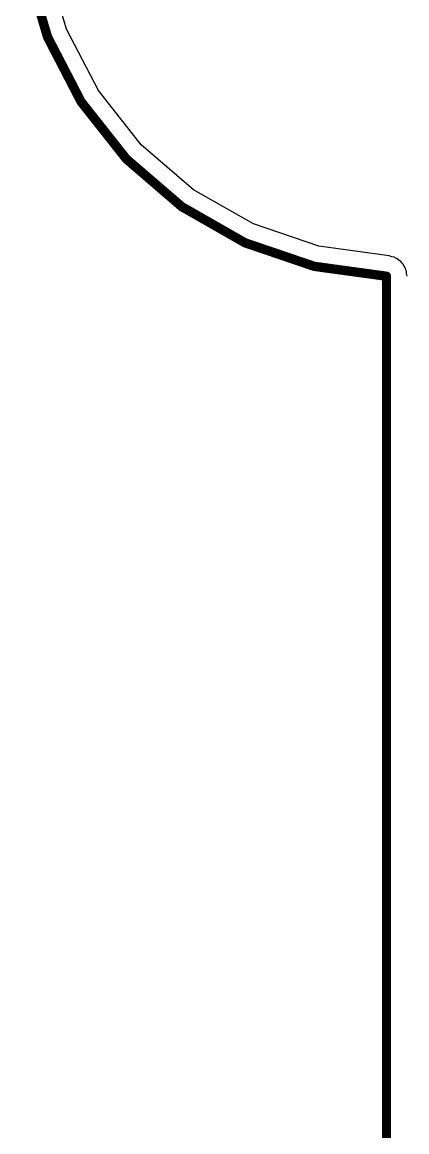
# Model space of a CAD drawing. Extents: x 17 to 262, y 47 to 156.
# Drawn here: x 55.89 to 59.04, y 63.38 to 72.45 of the extents above; entities that cross this region are included whole.
import ezdxf

# ---------------------------------------------------------------- set-up
doc = ezdxf.new("R2010")
doc.units = 0
for name, color, linetype in [('BOTTOMLAYER', 5, 'CONTINUOUS'), ('KEEPOUTLAYER', 6, 'CONTINUOUS'), ('MECHANICAL1', 6, 'CONTINUOUS'), ('MIDLAYER1', 16, 'CONTINUOUS'), ('MIDLAYER2', 76, 'CONTINUOUS'), ('TOPLAYER', 1, 'CONTINUOUS')]:
    doc.layers.add(name, color=color, linetype=linetype)

msp = doc.modelspace()

# ---------------------------------------------------------------- linework, layer by layer
at = {"layer": 'BOTTOMLAYER'}
for p, q in [((56.2569, 72.395), (56.097, 72.9368)), ((56.5168, 71.8934), (56.2569, 72.395)), ((56.8674, 71.4504), (56.5168, 71.8934)), ((57.2957, 71.0821), (56.8674, 71.4504)), ((57.7863, 70.802), (57.2957, 71.0821)), ((58.3212, 70.6202), (57.7863, 70.802)), ((58.8968, 70.5412), (58.3212, 70.6202)), ((58.9172, 70.5341), (58.8968, 70.5412)), ((58.9384, 70.5299), (58.9172, 70.5341)), ((58.948, 70.5235), (58.9384, 70.5299)), ((58.9589, 70.5197), (58.948, 70.5235)), ((58.9751, 70.5054), (58.9589, 70.5197)), ((58.993, 70.4934), (58.9751, 70.5054)), ((58.9994, 70.4838), (58.993, 70.4934)), ((59.0081, 70.4762), (58.9994, 70.4838)), ((59.0175, 70.4568), (59.0081, 70.4762)), ((59.0295, 70.4388), (59.0175, 70.4568)), ((59.0317, 70.4275), (59.0295, 70.4388)), ((59.0368, 70.4171), (59.0317, 70.4275)), ((59.0381, 70.3956), (59.0368, 70.4171)), ((59.0423, 70.3744), (59.0381, 70.3956))]:
    msp.add_line(p, q, dxfattribs=at)
at = {"layer": 'KEEPOUTLAYER', "const_width": 0.0762}
for points in [[(55.931, 72.9047), (56.1, 72.3319)], [(56.1, 72.3319), (56.3748, 71.8017)], [(56.3748, 71.8017), (56.7454, 71.3333)], [(56.7454, 71.3333), (57.1982, 70.944)], [(57.1982, 70.944), (57.7168, 70.6478)], [(57.7168, 70.6478), (58.2823, 70.4556)], [(58.2823, 70.4556), (58.874, 70.3744)], [(58.874, 59.624), (58.874, 70.3744)]]:
    msp.add_lwpolyline(points, dxfattribs=at)
at = {"layer": 'KEEPOUTLAYER', "const_width": 0.0381}
for points in [[(56.0809, 72.3319, 1), (56.119, 72.3319, 1)], [(56.0809, 72.3319, 1), (56.119, 72.3319, 1)], [(56.3557, 71.8017, 1), (56.3938, 71.8017, 1)], [(56.3557, 71.8017, 1), (56.3938, 71.8017, 1)], [(56.7263, 71.3333, 1), (56.7644, 71.3333, 1)], [(56.7263, 71.3333, 1), (56.7644, 71.3333, 1)], [(57.1792, 70.944, 1), (57.2173, 70.944, 1)], [(57.1792, 70.944, 1), (57.2173, 70.944, 1)], [(57.6978, 70.6478, 1), (57.7359, 70.6478, 1)], [(57.6978, 70.6478, 1), (57.7359, 70.6478, 1)], [(58.2632, 70.4556, 1), (58.3013, 70.4556, 1)], [(58.2632, 70.4556, 1), (58.3013, 70.4556, 1)], [(58.8549, 70.3744, 1), (58.893, 70.3744, 1)], [(58.8549, 70.3744, 1), (58.893, 70.3744, 1)]]:
    msp.add_lwpolyline(points, format="xyb", close=True, dxfattribs=at)
at = {"layer": 'MECHANICAL1', "const_width": 0.0762}
for points in [[(55.931, 72.9047), (56.1, 72.3319)], [(56.1, 72.3319), (56.3748, 71.8017)], [(56.3748, 71.8017), (56.7454, 71.3333)], [(56.7454, 71.3333), (57.1982, 70.944)], [(57.1982, 70.944), (57.7168, 70.6478)], [(57.7168, 70.6478), (58.2823, 70.4556)], [(58.2823, 70.4556), (58.874, 70.3744)], [(58.874, 59.624), (58.874, 70.3744)]]:
    msp.add_lwpolyline(points, dxfattribs=at)
at = {"layer": 'MECHANICAL1', "const_width": 0.0381}
for points in [[(56.0809, 72.3319, 1), (56.119, 72.3319, 1)], [(56.0809, 72.3319, 1), (56.119, 72.3319, 1)], [(56.3557, 71.8017, 1), (56.3938, 71.8017, 1)], [(56.3557, 71.8017, 1), (56.3938, 71.8017, 1)], [(56.7263, 71.3333, 1), (56.7644, 71.3333, 1)], [(56.7263, 71.3333, 1), (56.7644, 71.3333, 1)], [(57.1792, 70.944, 1), (57.2173, 70.944, 1)], [(57.1792, 70.944, 1), (57.2173, 70.944, 1)], [(57.6978, 70.6478, 1), (57.7359, 70.6478, 1)], [(57.6978, 70.6478, 1), (57.7359, 70.6478, 1)], [(58.2632, 70.4556, 1), (58.3013, 70.4556, 1)], [(58.2632, 70.4556, 1), (58.3013, 70.4556, 1)], [(58.8549, 70.3744, 1), (58.893, 70.3744, 1)], [(58.8549, 70.3744, 1), (58.893, 70.3744, 1)]]:
    msp.add_lwpolyline(points, format="xyb", close=True, dxfattribs=at)
at = {"layer": 'MIDLAYER1'}
for p, q in [((56.2569, 72.395), (56.097, 72.9368)), ((56.5168, 71.8934), (56.2569, 72.395)), ((56.8674, 71.4504), (56.5168, 71.8934)), ((57.2957, 71.0821), (56.8674, 71.4504)), ((57.7863, 70.802), (57.2957, 71.0821)), ((58.3212, 70.6202), (57.7863, 70.802)), ((58.8968, 70.5412), (58.3212, 70.6202)), ((58.9172, 70.5341), (58.8968, 70.5412)), ((58.9384, 70.5299), (58.9172, 70.5341)), ((58.948, 70.5235), (58.9384, 70.5299)), ((58.9589, 70.5197), (58.948, 70.5235)), ((58.9751, 70.5054), (58.9589, 70.5197)), ((58.993, 70.4934), (58.9751, 70.5054)), ((58.9994, 70.4838), (58.993, 70.4934)), ((59.0081, 70.4762), (58.9994, 70.4838)), ((59.0175, 70.4568), (59.0081, 70.4762)), ((59.0295, 70.4388), (59.0175, 70.4568)), ((59.0317, 70.4275), (59.0295, 70.4388)), ((59.0368, 70.4171), (59.0317, 70.4275)), ((59.0381, 70.3956), (59.0368, 70.4171)), ((59.0423, 70.3744), (59.0381, 70.3956))]:
    msp.add_line(p, q, dxfattribs=at)
at = {"layer": 'MIDLAYER2'}
for p, q in [((56.2569, 72.395), (56.097, 72.9368)), ((56.5168, 71.8934), (56.2569, 72.395)), ((56.8674, 71.4504), (56.5168, 71.8934)), ((57.2957, 71.0821), (56.8674, 71.4504)), ((57.7863, 70.802), (57.2957, 71.0821)), ((58.3212, 70.6202), (57.7863, 70.802)), ((58.8968, 70.5412), (58.3212, 70.6202)), ((58.9172, 70.5341), (58.8968, 70.5412)), ((58.9384, 70.5299), (58.9172, 70.5341)), ((58.948, 70.5235), (58.9384, 70.5299)), ((58.9589, 70.5197), (58.948, 70.5235)), ((58.9751, 70.5054), (58.9589, 70.5197)), ((58.993, 70.4934), (58.9751, 70.5054)), ((58.9994, 70.4838), (58.993, 70.4934)), ((59.0081, 70.4762), (58.9994, 70.4838)), ((59.0175, 70.4568), (59.0081, 70.4762)), ((59.0295, 70.4388), (59.0175, 70.4568)), ((59.0317, 70.4275), (59.0295, 70.4388)), ((59.0368, 70.4171), (59.0317, 70.4275)), ((59.0381, 70.3956), (59.0368, 70.4171)), ((59.0423, 70.3744), (59.0381, 70.3956))]:
    msp.add_line(p, q, dxfattribs=at)
at = {"layer": 'TOPLAYER'}
for p, q in [((56.2569, 72.395), (56.097, 72.9368)), ((56.5168, 71.8934), (56.2569, 72.395)), ((56.8674, 71.4504), (56.5168, 71.8934)), ((57.2957, 71.0821), (56.8674, 71.4504)), ((57.7863, 70.802), (57.2957, 71.0821)), ((58.3212, 70.6202), (57.7863, 70.802)), ((58.8968, 70.5412), (58.3212, 70.6202)), ((58.9172, 70.5341), (58.8968, 70.5412)), ((58.9384, 70.5299), (58.9172, 70.5341)), ((58.948, 70.5235), (58.9384, 70.5299)), ((58.9589, 70.5197), (58.948, 70.5235)), ((58.9751, 70.5054), (58.9589, 70.5197)), ((58.993, 70.4934), (58.9751, 70.5054)), ((58.9994, 70.4838), (58.993, 70.4934)), ((59.0081, 70.4762), (58.9994, 70.4838)), ((59.0175, 70.4568), (59.0081, 70.4762)), ((59.0295, 70.4388), (59.0175, 70.4568)), ((59.0317, 70.4275), (59.0295, 70.4388)), ((59.0368, 70.4171), (59.0317, 70.4275)), ((59.0381, 70.3956), (59.0368, 70.4171)), ((59.0423, 70.3744), (59.0381, 70.3956))]:
    msp.add_line(p, q, dxfattribs=at)

doc.saveas('drawing.dxf')
